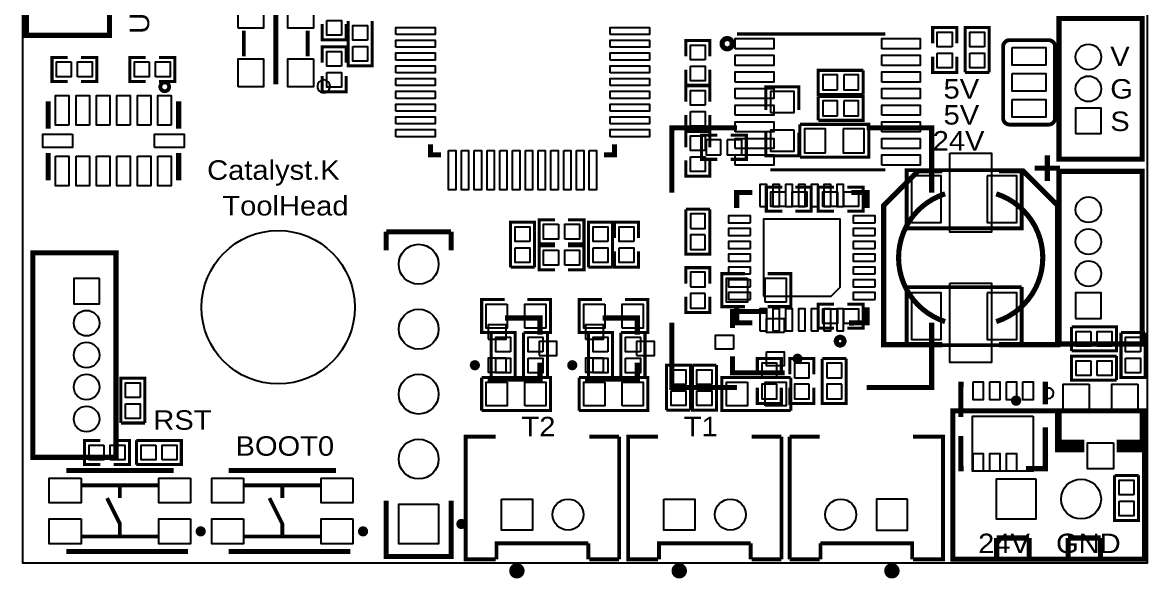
# Model space of a CAD drawing. Extents: x 0 to 44.2, y -0.6 to 47.
# Drawn here: x 0 to 44, y -0.61 to 21.14 of the extents above; entities that cross this region are included whole.
import ezdxf

# ---------------------------------------------------------------- set-up
doc = ezdxf.new("R2010")
doc.units = 0
for name, color, linetype in [('OUTLINE', 7, 'CONTINUOUS'), ('SILKSCREEN_BOTTOM', 230, 'CONTINUOUS'), ('SILKSCREEN_TOP', 7, 'CONTINUOUS'), ('SOLDERMASK_BOTTOM', 94, 'CONTINUOUS'), ('SOLDERMASK_TOP', 94, 'CONTINUOUS')]:
    doc.layers.add(name, color=color, linetype=linetype)

msp = doc.modelspace()

# ---------------------------------------------------------------- linework, layer by layer
at = {"layer": 'OUTLINE'}
msp.add_lwpolyline([(0, 47.00016), (0, 0), (44.00042, 0), (44.00042, 47.00016)], close=True, dxfattribs=at)
at = {"layer": 'SILKSCREEN_BOTTOM'}
for points, const_width in [([(40.5384, 15.79118), (43.7896, 15.79118), (43.7896, 21.29282), (40.5384, 21.29282), (40.5384, 15.79118)], 0.20066), ([(32.88284, 19.2659), (31.12516, 19.2659), (31.12516, 18.3261), (32.88284, 18.3261)], 0.11938), ([(32.88284, 19.2659), (32.88284, 18.3261)], 0.11938), ([(30.36316, 17.71904), (30.36316, 18.6182), (29.07284, 18.6182), (29.07284, 17.71904)], 0.11938), ([(31.12516, 17.3101), (31.12516, 18.2499)], 0.11938), ([(31.12516, 17.3101), (32.88284, 17.3101), (32.88284, 18.2499), (31.12516, 18.2499)], 0.11938), ([(30.4038, 17.15516), (33.0962, 17.15516), (33.0962, 15.86484), (30.4038, 15.86484)], 0.11938), ([(30.4038, 17.15516), (30.4038, 15.86484)], 0.11938), ([(27.94, 17.018), (25.4, 17.018), (25.4, 14.478)], 0.20066), ([(27.17292, 15.7861), (26.55316, 15.7861), (26.55316, 16.7259), (27.17292, 16.7259)], 0.11938), ([(27.69108, 15.7861), (28.31084, 15.7861), (28.31084, 16.7259), (27.69108, 16.7259)], 0.11938), ([(30.36316, 16.82496), (30.36316, 15.9258), (29.07284, 15.9258), (29.07284, 16.82496)], 0.11938), ([(33.02, 17.018), (35.56, 17.018), (35.56, 14.478)], 0.20066), ([(34.57956, 13.08862), (39.08044, 13.08862), (39.08044, 15.35938)], 0.14986), ([(39.08044, 15.35938), (34.57956, 15.35938), (34.57956, 13.08862)], 0.14986), ([(40.5384, 8.56234), (43.7896, 8.56234), (43.7896, 15.31366), (40.5384, 15.31366), (40.5384, 8.56234)], 0.20066), ([(28.53944, 14.48816), (27.92984, 14.48816), (27.92984, 13.87856)], 0.20066), ([(32.42056, 14.48816), (33.03016, 14.48816), (33.03016, 13.87856)], 0.20066), ([(25.9461, 13.83284), (26.8859, 13.83284)], 0.11938), ([(25.9461, 13.83284), (25.9461, 12.07516), (26.8859, 12.07516), (26.8859, 13.83284)], 0.11938), ([(3.6576, 12.1285), (0.4064, 12.1285), (0.4064, 4.1275), (3.6576, 4.1275), (3.6576, 12.1285)], 0.20066), ([(25.9461, 10.92708), (25.9461, 11.54684), (26.8859, 11.54684), (26.8859, 10.92708)], 0.11938), ([(34.57956, 8.51662), (39.08044, 8.51662), (39.08044, 10.78738)], 0.14986), ([(39.08044, 10.78738), (34.57956, 10.78738), (34.57956, 8.51662)], 0.14986), ([(25.9461, 10.40892), (25.9461, 9.78916), (26.8859, 9.78916), (26.8859, 10.40892)], 0.11938), ([(18.87728, 9.58088), (20.23872, 9.58088), (20.23872, 8.93318)], 0.20066), ([(22.68728, 9.58088), (24.04872, 9.58088), (24.04872, 8.93318)], 0.20066), ([(28.53944, 9.38784), (27.92984, 9.38784), (27.92984, 9.99744)], 0.20066), ([(32.42056, 9.27354), (32.42056, 9.38784), (33.03016, 9.38784), (33.03016, 9.99744)], 0.20066), ([(27.94, 6.858), (25.4, 6.858), (25.4, 9.398)], 0.20066), ([(35.56, 9.398), (35.56, 6.858), (33.02, 6.858)], 0.20066), ([(18.19402, 7.18312), (20.23872, 7.18312), (20.23872, 7.83082)], 0.20066), ([(22.00402, 7.18312), (24.04872, 7.18312), (24.04872, 7.83082)], 0.20066), ([(28.7401, 7.37108), (28.7401, 7.99084), (29.6799, 7.99084), (29.6799, 7.37108)], 0.11938), ([(30.9499, 7.37108), (30.9499, 7.99084), (30.0101, 7.99084), (30.0101, 7.37108)], 0.11938), ([(31.2801, 7.99084), (32.2199, 7.99084)], 0.11938), ([(31.2801, 7.99084), (31.2801, 6.23316), (32.2199, 6.23316), (32.2199, 7.99084)], 0.11938), ([(28.7401, 6.85292), (28.7401, 6.23316), (29.6799, 6.23316), (29.6799, 6.85292)], 0.11938), ([(30.9499, 6.85292), (30.9499, 6.23316), (30.0101, 6.23316), (30.0101, 6.85292)], 0.11938), ([(39.74084, 5.94614), (36.38296, 5.94614), (36.38296, 0.14732), (39.74084, 0.14732)], 0.20066), ([(39.74084, 5.94614), (43.88104, 5.94614), (43.88104, 0.14732), (39.74084, 0.14732)], 0.20066), ([(30.00502, 0.1397), (30.00502, 4.9403)], 0.14986), ([(30.00502, 4.9403), (31.17342, 4.9403)], 0.14986), ([(34.83356, 0.1397), (36.0045, 0.1397), (36.0045, 4.9403), (34.83356, 4.9403)], 0.14986), ([(38.1, 0.97282), (38.1, 0.14732)], 0.20066), ([(39.37, 0.97282), (38.1, 0.97282)], 0.20066), ([(39.37, 0.14732), (39.37, 0.97282)], 0.20066), ([(40.894, 0.97282), (40.894, 0.14732)], 0.20066), ([(42.164, 0.97282), (40.894, 0.97282)], 0.20066), ([(42.164, 0.14732), (42.164, 0.97282)], 0.20066), ([(31.20898, 0.1397), (31.20898, 0.762)], 0.14986), ([(31.20898, 0.762), (34.798, 0.762), (34.798, 0.1397)], 0.14986), ([(31.17342, 0.1397), (30.00502, 0.1397)], 0.14986)]:
    msp.add_lwpolyline(points, dxfattribs=dict(at, const_width=const_width))
for points, const_width in [([(32.131, 8.6741, 1.001118), (31.82874, 8.67156, 0.998883), (32.131, 8.6741)], 0.20066), ([(17.79016, 7.73176, 1.002457), (17.59458, 7.73176, 0.997549), (17.79016, 7.73176)], 0.20066), ([(21.60016, 7.73176, 1.002457), (21.40458, 7.73176, 0.997549), (21.60016, 7.73176)], 0.20066), ([(38.9636, 6.34746, 1.006219), (38.7604, 6.34492, 0.993819), (38.9636, 6.34746)], 0.20066), ([(34.15538, -0.30988, 0.999206), (33.85312, -0.30988, 1.000794), (34.15538, -0.30988)], 0.29972)]:
    msp.add_lwpolyline(points, format="xyb", dxfattribs=dict(at, const_width=const_width))
at = {"layer": 'SILKSCREEN_TOP'}
for points, const_width in [([(3.4036, 20.6375), (0.1524, 20.6375), (0.1524, 28.6385), (3.4036, 28.6385), (3.4036, 20.6375)], 0.20066), ([(9.906, 21.9202), (9.906, 18.7198)], 0.20066), ([(12.6619, 21.07692), (12.6619, 20.45716), (11.7221, 20.45716), (11.7221, 21.07692)], 0.11938), ([(13.6779, 21.19884), (13.6779, 19.44116), (12.7381, 19.44116), (12.7381, 21.19884)], 0.11938), ([(8.65632, 19.81962), (8.65632, 20.82038)], 0.14986), ([(11.15568, 19.81962), (11.15568, 20.82038)], 0.14986), ([(27.94, 20.6883), (33.74644, 20.6883)], 0.11938), ([(35.5981, 20.32508), (35.5981, 20.94484), (36.5379, 20.94484), (36.5379, 20.32508)], 0.11938), ([(36.8681, 19.18716), (36.8681, 20.94484), (37.8079, 20.94484), (37.8079, 19.18716)], 0.11938), ([(11.7221, 19.56308), (11.7221, 20.18284), (12.6619, 20.18284), (12.6619, 19.56308)], 0.11938), ([(25.9461, 19.81708), (25.9461, 20.43684), (26.8859, 20.43684), (26.8859, 19.81708)], 0.11938), ([(38.354, 20.193), (38.354, 17.399)], 0.1524), ([(38.608, 20.447), (40.132, 20.447)], 0.1524), ([(40.386, 20.193), (40.386, 17.399)], 0.1524), ([(1.77292, 18.8341), (1.15316, 18.8341), (1.15316, 19.7739), (1.77292, 19.7739)], 0.11938), ([(2.29108, 18.8341), (2.91084, 18.8341), (2.91084, 19.7739), (2.29108, 19.7739)], 0.11938), ([(4.82092, 19.7739), (4.20116, 19.7739), (4.20116, 18.8341), (4.82092, 18.8341)], 0.11938), ([(5.33908, 19.7739), (5.95884, 19.7739), (5.95884, 18.8341), (5.33908, 18.8341)], 0.11938), ([(35.5981, 19.80692), (35.5981, 19.18716), (36.5379, 19.18716), (36.5379, 19.80692)], 0.11938), ([(11.7221, 19.04492), (11.7221, 18.42516), (12.6619, 18.42516), (12.6619, 19.04492)], 0.11938), ([(25.9461, 19.29892), (25.9461, 18.67916), (26.8859, 18.67916), (26.8859, 19.29892)], 0.11938), ([(36.8681, 19.18716), (37.8079, 19.18716)], 0.11938), ([(25.9461, 18.03908), (25.9461, 18.65884), (26.8859, 18.65884), (26.8859, 18.03908)], 0.11938), ([(1.00584, 18.0594), (1.00584, 16.99006)], 0.20066), ([(6.10616, 18.0594), (6.10616, 16.99006)], 0.20066), ([(25.9461, 17.52092), (25.9461, 16.90116), (26.8859, 16.90116), (26.8859, 17.52092)], 0.11938), ([(38.608, 17.145), (40.132, 17.145)], 0.1524), ([(25.9461, 16.26108), (25.9461, 16.88084), (26.8859, 16.88084), (26.8859, 16.26108)], 0.11938), ([(15.95882, 16.36776), (15.95882, 15.95882), (16.36776, 15.95882)], 0.20066), ([(23.15718, 16.36776), (23.15718, 15.95882), (22.74824, 15.95882)], 0.20066), ([(1.00584, 14.9606), (1.00584, 16.02994)], 0.20066), ([(6.10616, 14.9606), (6.10616, 16.02994)], 0.20066), ([(40.08374, 14.93774), (40.08374, 15.9385)], 0.20066), ([(25.9461, 15.74292), (25.9461, 15.12316), (26.8859, 15.12316), (26.8859, 15.74292)], 0.11938), ([(29.24556, 15.3797), (33.74644, 15.3797)], 0.11938), ([(35.97402, 8.53694), (33.68294, 8.53694), (33.68294, 13.97762), (35.04438, 15.33906), (35.97402, 15.33906)], 0.20066), ([(38.19398, 8.53694), (40.48506, 8.53694), (40.48506, 13.97762), (39.12362, 15.33906), (38.19398, 15.33906)], 0.20066), ([(39.58336, 15.43812), (40.58412, 15.43812)], 0.20066), ([(29.71292, 13.7541), (29.09316, 13.7541), (29.09316, 14.6939), (29.71292, 14.6939)], 0.11938), ([(30.23108, 13.7541), (30.85084, 13.7541), (30.85084, 14.6939), (30.23108, 14.6939)], 0.11938), ([(31.74492, 14.6939), (31.12516, 14.6939), (31.12516, 13.7541), (31.74492, 13.7541)], 0.11938), ([(32.26308, 14.6939), (32.88284, 14.6939), (32.88284, 13.7541), (32.26308, 13.7541)], 0.11938), ([(19.0881, 11.56716), (19.0881, 13.32484), (20.0279, 13.32484), (20.0279, 11.56716)], 0.11938), ([(20.82292, 13.4239), (20.20316, 13.4239), (20.20316, 12.4841), (20.82292, 12.4841)], 0.11938), ([(21.34108, 13.4239), (21.96084, 13.4239), (21.96084, 12.4841), (21.34108, 12.4841)], 0.11938), ([(22.1361, 11.56716), (22.1361, 13.32484), (23.0759, 13.32484), (23.0759, 11.56716)], 0.11938), ([(23.1521, 12.70508), (23.1521, 13.32484), (24.0919, 13.32484), (24.0919, 12.70508)], 0.11938), ([(16.764, 12.95146), (14.224, 12.95146)], 0.20066), ([(14.224, 12.95146), (14.224, 12.22248)], 0.20066), ([(16.764, 12.22248), (16.764, 12.95146)], 0.20066), ([(20.82292, 12.4079), (20.20316, 12.4079), (20.20316, 11.4681), (20.82292, 11.4681)], 0.11938), ([(21.34108, 12.4079), (21.96084, 12.4079), (21.96084, 11.4681), (21.34108, 11.4681)], 0.11938), ([(23.1521, 12.18692), (23.1521, 11.56716), (24.0919, 11.56716), (24.0919, 12.18692)], 0.11938), ([(19.0881, 11.56716), (20.0279, 11.56716)], 0.11938), ([(22.1361, 11.56716), (23.0759, 11.56716)], 0.11938), ([(28.25496, 10.02284), (27.3558, 10.02284), (27.3558, 11.31316), (28.25496, 11.31316)], 0.11938), ([(29.14904, 10.02284), (30.0482, 10.02284), (30.0482, 11.31316), (29.14904, 11.31316)], 0.11938), ([(18.85696, 10.29716), (17.9578, 10.29716), (17.9578, 9.00684), (18.85696, 9.00684)], 0.11938), ([(19.75104, 10.29716), (20.6502, 10.29716), (20.6502, 9.00684), (19.75104, 9.00684)], 0.11938), ([(22.66696, 10.29716), (21.7678, 10.29716), (21.7678, 9.00684), (22.66696, 9.00684)], 0.11938), ([(23.56104, 10.29716), (24.4602, 10.29716), (24.4602, 9.00684), (23.56104, 9.00684)], 0.11938), ([(31.74492, 10.1219), (31.12516, 10.1219), (31.12516, 9.1821), (31.74492, 9.1821)], 0.11938), ([(32.26308, 10.1219), (32.88284, 10.1219), (32.88284, 9.1821), (32.26308, 9.1821)], 0.11938), ([(29.12872, 9.83488), (27.76728, 9.83488), (27.76728, 9.18718)], 0.20066), ([(41.03116, 9.2329), (41.03116, 8.2931)], 0.11938), ([(41.03116, 9.2329), (42.78884, 9.2329), (42.78884, 8.2931), (41.03116, 8.2931)], 0.11938), ([(18.3261, 7.24916), (18.3261, 9.00684), (19.2659, 9.00684), (19.2659, 7.24916)], 0.11938), ([(20.5359, 9.00684), (19.5961, 9.00684)], 0.11938), ([(20.5359, 9.00684), (20.5359, 7.24916), (19.5961, 7.24916), (19.5961, 9.00684)], 0.11938), ([(22.1361, 7.24916), (22.1361, 9.00684), (23.0759, 9.00684), (23.0759, 7.24916)], 0.11938), ([(24.3459, 9.00684), (23.4061, 9.00684)], 0.11938), ([(24.3459, 9.00684), (24.3459, 7.24916), (23.4061, 7.24916), (23.4061, 9.00684)], 0.11938), ([(43.9039, 9.00684), (42.9641, 9.00684)], 0.11938), ([(43.9039, 9.00684), (43.9039, 7.24916), (42.9641, 7.24916), (42.9641, 9.00684)], 0.11938), ([(29.81198, 7.43712), (27.76728, 7.43712), (27.76728, 8.08482)], 0.20066), ([(42.78884, 7.1501), (41.03116, 7.1501), (41.03116, 8.0899), (42.78884, 8.0899)], 0.11938), ([(42.78884, 7.1501), (42.78884, 8.0899)], 0.11938), ([(25.1841, 5.97916), (25.1841, 7.73684), (26.1239, 7.73684), (26.1239, 5.97916)], 0.11938), ([(27.1399, 7.73684), (26.2001, 7.73684)], 0.11938), ([(27.1399, 7.73684), (27.1399, 5.97916), (26.2001, 5.97916), (26.2001, 7.73684)], 0.11938), ([(3.8481, 5.47116), (3.8481, 7.22884), (4.7879, 7.22884), (4.7879, 5.47116)], 0.11938), ([(17.9578, 5.95884), (20.6502, 5.95884), (20.6502, 7.24916), (17.9578, 7.24916)], 0.11938), ([(17.9578, 5.95884), (17.9578, 7.24916)], 0.11938), ([(18.3261, 7.24916), (19.2659, 7.24916)], 0.11938), ([(21.7678, 5.95884), (24.4602, 5.95884), (24.4602, 7.24916), (21.7678, 7.24916)], 0.11938), ([(21.7678, 5.95884), (21.7678, 7.24916)], 0.11938), ([(22.1361, 7.24916), (23.0759, 7.24916)], 0.11938), ([(30.0482, 7.24916), (27.3558, 7.24916), (27.3558, 5.95884), (30.0482, 5.95884)], 0.11938), ([(30.0482, 7.24916), (30.0482, 5.95884)], 0.11938), ([(36.8046, 6.985), (36.703, 6.985), (36.703, 5.70992)], 0.20066), ([(40.005, 6.20776), (40.005, 6.985), (39.9034, 6.985)], 0.20066), ([(25.1841, 5.97916), (26.1239, 5.97916)], 0.11938), ([(40.513, 4.699), (41.402, 4.699), (41.402, 4.445), (40.513, 4.445), (40.513, 5.8928)], 0.254), ([(43.815, 4.699), (42.926, 4.699), (42.926, 4.445), (43.815, 4.445), (43.815, 5.8928)], 0.254), ([(3.8481, 5.47116), (4.7879, 5.47116)], 0.11938), ([(40.005, 5.3086), (40.005, 3.683), (39.25316, 3.683)], 0.20066), ([(3.04292, 4.7879), (2.42316, 4.7879), (2.42316, 3.8481), (3.04292, 3.8481)], 0.11938), ([(3.56108, 4.7879), (4.18084, 4.7879), (4.18084, 3.8481), (3.56108, 3.8481)], 0.11938), ([(4.45516, 4.7879), (4.45516, 3.8481)], 0.11938), ([(4.45516, 4.7879), (6.21284, 4.7879), (6.21284, 3.8481), (4.45516, 3.8481)], 0.11938), ([(18.50644, 0.1397), (17.3355, 0.1397), (17.3355, 4.9403), (18.50644, 4.9403)], 0.14986), ([(23.33498, 4.9403), (22.16658, 4.9403)], 0.14986), ([(23.33498, 0.1397), (23.33498, 4.9403)], 0.14986), ([(24.85644, 0.1397), (23.6855, 0.1397), (23.6855, 4.9403), (24.85644, 4.9403)], 0.14986), ([(29.68498, 4.9403), (28.51658, 4.9403)], 0.14986), ([(29.68498, 0.1397), (29.68498, 4.9403)], 0.14986), ([(36.8046, 3.683), (36.703, 3.683), (36.703, 4.95808)], 0.20066), ([(5.91058, 3.61696), (1.70942, 3.61696)], 0.20066), ([(12.26058, 3.61696), (8.05942, 3.61696)], 0.20066), ([(2.30886, 3.03276), (5.31114, 3.03276)], 0.14986), ([(3.81, 3.03276), (3.81, 2.53238)], 0.14986), ([(8.65886, 3.03276), (11.66114, 3.03276)], 0.14986), ([(10.16, 3.03276), (10.16, 2.53238)], 0.14986), ([(43.6499, 3.41884), (42.7101, 3.41884)], 0.11938), ([(43.6499, 3.41884), (43.6499, 1.66116), (42.7101, 1.66116), (42.7101, 3.41884)], 0.11938), ([(3.81, 1.03124), (3.81, 1.53162), (3.30962, 2.53238)], 0.14986), ([(10.16, 1.03124), (10.16, 1.53162), (9.65962, 2.53238)], 0.14986), ([(16.764, 2.43078), (16.764, 0.25146), (14.224, 0.25146), (14.224, 2.43078)], 0.20066), ([(2.30886, 1.03124), (5.31114, 1.03124)], 0.14986), ([(8.65886, 1.03124), (11.66114, 1.03124)], 0.14986), ([(6.46938, 0.44704), (1.70942, 0.44704)], 0.20066), ([(12.81938, 0.44704), (8.05942, 0.44704)], 0.20066), ([(22.13102, 0.762), (18.542, 0.762), (18.542, 0.1397)], 0.14986), ([(22.13102, 0.1397), (22.13102, 0.762)], 0.14986), ([(28.48102, 0.762), (24.892, 0.762), (24.892, 0.1397)], 0.14986), ([(28.48102, 0.1397), (28.48102, 0.762)], 0.14986), ([(22.16658, 0.1397), (23.33498, 0.1397)], 0.14986), ([(28.51658, 0.1397), (29.68498, 0.1397)], 0.14986)]:
    msp.add_lwpolyline(points, dxfattribs=dict(at, const_width=const_width))
for points, const_width in [([(27.7622, 20.30984, 1.002162), (27.36088, 20.3073, 0.997842), (27.7622, 20.30984)], 0.20066), ([(38.608, 20.447, 0.414214), (38.354, 20.193)], 0.1524), ([(40.386, 20.193, 0.414214), (40.132, 20.447)], 0.1524), ([(5.73532, 18.62074, 0.999959), (5.38988, 18.62328, 1.000041), (5.73532, 18.62074)], 0.14986), ([(38.354, 17.399, 0.414214), (38.608, 17.145)], 0.1524), ([(40.132, 17.145, 0.414214), (40.386, 17.399)], 0.1524), ([(36.08324, 9.43864, -0.727603), (36.08324, 14.43736)], 0.20066), ([(38.08476, 9.43864, 0.728195), (38.08476, 14.43736)], 0.20066), ([(30.41142, 7.98576, 1.002457), (30.21584, 7.98576, 0.997549), (30.41142, 7.98576)], 0.20066), ([(7.06882, 1.2319, 1.00101), (6.8707, 1.2319, 0.998991), (7.06882, 1.2319)], 0.20066), ([(13.41882, 1.2319, 1.00101), (13.2207, 1.2319, 0.998991), (13.41882, 1.2319)], 0.20066), ([(17.26184, 1.52146, 1), (17.06626, 1.52146, 1), (17.26184, 1.52146)], 0.20066), ([(19.48688, -0.30988, 0.999206), (19.18462, -0.30988, 1.000794), (19.48688, -0.30988)], 0.29972), ([(25.83688, -0.30988, 0.999206), (25.53462, -0.30988, 1.000794), (25.83688, -0.30988)], 0.29972)]:
    msp.add_lwpolyline(points, format="xyb", dxfattribs=dict(at, const_width=const_width))
for points in [[(12.02944, 18.64614, 1), (11.53256, 18.64386, 1)], [(40.33012, 6.63448, 1), (39.92788, 6.63352, 1)]]:
    msp.add_lwpolyline(points, format="xyb", close=True, dxfattribs=at)
at = {"layer": 'SOLDERMASK_BOTTOM'}
for points in [[(31.87954, 18.50644), (31.87954, 19.08556), (31.3055, 19.08556), (31.3055, 18.50644)], [(32.12846, 19.08556), (32.12846, 18.50644), (32.7025, 18.50644), (32.7025, 19.08556)], [(29.25318, 17.61617), (30.18282, 17.61617), (30.18282, 18.43659), (29.25318, 18.43659)], [(31.87954, 17.49044), (31.87954, 18.06956), (31.3055, 18.06956), (31.3055, 17.49044)], [(32.12846, 18.06956), (32.12846, 17.49044), (32.7025, 17.49044), (32.7025, 18.06956)], [(41.18864, 16.79194), (42.1894, 16.79194), (42.1894, 17.7927), (41.18864, 17.7927)], [(30.18282, 16.92783), (29.25318, 16.92783), (29.25318, 16.10741), (30.18282, 16.10741)], [(31.4071, 16.04518), (31.4071, 16.97482), (30.58668, 16.97482), (30.58668, 16.04518)], [(32.09417, 16.97482), (32.09417, 16.04518), (32.91459, 16.04518), (32.91459, 16.97482)], [(27.30754, 15.96644), (27.30754, 16.54556), (26.7335, 16.54556), (26.7335, 15.96644)], [(27.55646, 16.54556), (27.55646, 15.96644), (28.1305, 15.96644), (28.1305, 16.54556)], [(34.77387, 15.13459), (34.77387, 13.31341), (35.93465, 13.31341), (35.93465, 15.13459)], [(37.72535, 15.13459), (37.72535, 13.31341), (38.88613, 13.31341), (38.88613, 15.13459)], [(28.84424, 13.94333), (29.11348, 13.94333), (29.11348, 14.80439), (28.84424, 14.80439)], [(29.34462, 13.94333), (29.61386, 13.94333), (29.61386, 14.80439), (29.34462, 14.80439)], [(29.845, 13.94333), (30.11424, 13.94333), (30.11424, 14.80439), (29.845, 14.80439)], [(30.34538, 13.94333), (30.61462, 13.94333), (30.61462, 14.80439), (30.34538, 14.80439)], [(30.84576, 13.94333), (31.115, 13.94333), (31.115, 14.80439), (30.84576, 14.80439)], [(31.34614, 13.94333), (31.61538, 13.94333), (31.61538, 14.80439), (31.34614, 14.80439)], [(31.84652, 13.94333), (32.11576, 13.94333), (32.11576, 14.80439), (31.84652, 14.80439)], [(26.12644, 13.07846), (26.70556, 13.07846), (26.70556, 13.6525), (26.12644, 13.6525)], [(28.47594, 13.30452), (28.47594, 13.57376), (27.61488, 13.57376), (27.61488, 13.30452)], [(28.97886, 10.43686), (31.63062, 10.43686), (31.98114, 10.78738), (31.98114, 13.43914), (28.97886, 13.43914)], [(33.34766, 13.30452), (33.34766, 13.57376), (32.4866, 13.57376), (32.4866, 13.30452)], [(26.70556, 12.82954), (26.12644, 12.82954), (26.12644, 12.2555), (26.70556, 12.2555)], [(28.47594, 12.80414), (28.47594, 13.07338), (27.61488, 13.07338), (27.61488, 12.80414)], [(33.34766, 12.80414), (33.34766, 13.07338), (32.4866, 13.07338), (32.4866, 12.80414)], [(28.47594, 12.30376), (28.47594, 12.573), (27.61488, 12.573), (27.61488, 12.30376)], [(33.34766, 12.30376), (33.34766, 12.573), (32.4866, 12.573), (32.4866, 12.30376)], [(28.47594, 11.80338), (28.47594, 12.07262), (27.61488, 12.07262), (27.61488, 11.80338)], [(33.34766, 11.80338), (33.34766, 12.07262), (32.4866, 12.07262), (32.4866, 11.80338)], [(28.47594, 11.303), (28.47594, 11.57224), (27.61488, 11.57224), (27.61488, 11.303)], [(33.34766, 11.303), (33.34766, 11.57224), (32.4866, 11.57224), (32.4866, 11.303)], [(3.00736, 11.12774), (2.0066, 11.12774), (2.0066, 10.12698), (3.00736, 10.12698)], [(26.12644, 10.79246), (26.70556, 10.79246), (26.70556, 11.3665), (26.12644, 11.3665)], [(28.47594, 10.80262), (28.47594, 11.07186), (27.61488, 11.07186), (27.61488, 10.80262)], [(33.34766, 10.80262), (33.34766, 11.07186), (32.4866, 11.07186), (32.4866, 10.80262)], [(28.47594, 10.30224), (28.47594, 10.57148), (27.61488, 10.57148), (27.61488, 10.30224)], [(33.34766, 10.30224), (33.34766, 10.57148), (32.4866, 10.57148), (32.4866, 10.30224)], [(34.77387, 10.56259), (34.77387, 8.74141), (35.93465, 8.74141), (35.93465, 10.56259)], [(37.72535, 10.56259), (37.72535, 8.74141), (38.88613, 8.74141), (38.88613, 10.56259)], [(41.18864, 9.5631), (42.1894, 9.5631), (42.1894, 10.56386), (41.18864, 10.56386)], [(26.70556, 10.54354), (26.12644, 10.54354), (26.12644, 9.9695), (26.70556, 9.9695)], [(28.84424, 9.07161), (29.11348, 9.07161), (29.11348, 9.93267), (28.84424, 9.93267)], [(29.34462, 9.07161), (29.61386, 9.07161), (29.61386, 9.93267), (29.34462, 9.93267)], [(29.845, 9.07161), (30.11424, 9.07161), (30.11424, 9.93267), (29.845, 9.93267)], [(30.34538, 9.07161), (30.61462, 9.07161), (30.61462, 9.93267), (30.34538, 9.93267)], [(30.84576, 9.07161), (31.115, 9.07161), (31.115, 9.93267), (30.84576, 9.93267)], [(31.34614, 9.07161), (31.61538, 9.07161), (31.61538, 9.93267), (31.34614, 9.93267)], [(31.84652, 9.07161), (32.11576, 9.07161), (32.11576, 9.93267), (31.84652, 9.93267)], [(18.2118, 8.75665), (18.91284, 8.75665), (18.91284, 9.30783), (18.2118, 9.30783)], [(22.0218, 8.75665), (22.72284, 8.75665), (22.72284, 9.30783), (22.0218, 9.30783)], [(20.20316, 8.10641), (20.9042, 8.10641), (20.9042, 8.65759), (20.20316, 8.65759)], [(24.01316, 8.10641), (24.7142, 8.10641), (24.7142, 8.65759), (24.01316, 8.65759)], [(18.91284, 8.00735), (18.2118, 8.00735), (18.2118, 7.45617), (18.91284, 7.45617)], [(22.72284, 8.00735), (22.0218, 8.00735), (22.0218, 7.45617), (22.72284, 7.45617)], [(28.92044, 7.23646), (29.49956, 7.23646), (29.49956, 7.8105), (28.92044, 7.8105)], [(30.19044, 7.23646), (30.76956, 7.23646), (30.76956, 7.8105), (30.19044, 7.8105)], [(31.46044, 7.23646), (32.03956, 7.23646), (32.03956, 7.8105), (31.46044, 7.8105)], [(29.49956, 6.98754), (28.92044, 6.98754), (28.92044, 6.4135), (29.49956, 6.4135)], [(30.76956, 6.98754), (30.19044, 6.98754), (30.19044, 6.4135), (30.76956, 6.4135)], [(32.03956, 6.98754), (31.46044, 6.98754), (31.46044, 6.4135), (32.03956, 6.4135)], [(39.64178, 3.2766), (38.08222, 3.2766), (38.08222, 1.71704), (39.64178, 1.71704)], [(16.27378, 2.30124), (16.27378, 0.74168), (14.71422, 0.74168), (14.71422, 2.30124)], [(18.7325, 2.49428), (19.94154, 2.49428), (19.94154, 1.28524), (18.7325, 1.28524)], [(25.0825, 2.49428), (26.29154, 2.49428), (26.29154, 1.28524), (25.0825, 1.28524)], [(34.6075, 2.49428), (33.39846, 2.49428), (33.39846, 1.28524), (34.6075, 1.28524)]]:
    msp.add_lwpolyline(points, close=True, dxfattribs=at)
for centre, radius in [((41.68902, 19.79168), 0.50038), ((41.68902, 18.542), 0.50038), ((41.68902, 13.81252), 0.50038), ((9.99998, 9.99998), 2.99974), ((41.68902, 12.56284), 0.50038), ((15.494, 11.68146), 0.77978), ((41.68902, 11.31316), 0.50038), ((2.50698, 9.37768), 0.50038), ((15.494, 9.14146), 0.77978), ((2.50698, 8.128), 0.50038), ((2.50698, 6.87832), 0.50038), ((15.494, 6.60146), 0.77978), ((2.50698, 5.6261), 0.50038), ((15.494, 4.06146), 0.77978), ((41.402, 2.49682), 0.77978), ((21.336, 1.88976), 0.60452), ((27.686, 1.88976), 0.60452), ((32.004, 1.88976), 0.60452)]:
    msp.add_circle(centre, radius, dxfattribs=at)
at = {"layer": 'SOLDERMASK_TOP'}
for points in [[(8.43026, 20.91944), (8.43026, 22.01926), (9.43102, 22.01926), (9.43102, 20.91944)], [(11.38174, 22.02053), (11.38174, 20.92071), (10.38098, 20.92071), (10.38098, 22.02053)], [(11.90244, 21.21154), (12.48156, 21.21154), (12.48156, 20.6375), (11.90244, 20.6375)], [(13.49756, 20.44446), (12.91844, 20.44446), (12.91844, 21.0185), (13.49756, 21.0185)], [(14.59738, 20.66798), (14.59738, 20.94738), (16.13662, 20.94738), (16.13662, 20.66798)], [(22.97938, 20.66798), (22.97938, 20.94738), (24.51862, 20.94738), (24.51862, 20.66798)], [(36.35756, 20.19046), (35.77844, 20.19046), (35.77844, 20.7645), (36.35756, 20.7645)], [(37.62756, 20.19046), (37.04844, 20.19046), (37.04844, 20.7645), (37.62756, 20.7645)], [(14.59738, 20.1676), (14.59738, 20.447), (16.13662, 20.447), (16.13662, 20.1676)], [(22.97938, 20.1676), (22.97938, 20.447), (24.51862, 20.447), (24.51862, 20.1676)], [(26.70556, 19.68246), (26.12644, 19.68246), (26.12644, 20.2565), (26.70556, 20.2565)], [(27.87904, 20.10918), (27.87904, 20.50796), (29.38018, 20.50796), (29.38018, 20.10918)], [(33.60928, 20.10918), (33.60928, 20.50796), (35.11042, 20.50796), (35.11042, 20.10918)], [(12.48156, 19.42846), (11.90244, 19.42846), (11.90244, 20.0025), (12.48156, 20.0025)], [(12.91844, 20.19554), (13.49756, 20.19554), (13.49756, 19.6215), (12.91844, 19.6215)], [(14.59738, 19.66722), (14.59738, 19.94662), (16.13662, 19.94662), (16.13662, 19.66722)], [(22.97938, 19.66722), (22.97938, 19.94662), (24.51862, 19.94662), (24.51862, 19.66722)], [(27.87904, 19.45894), (27.87904, 19.85772), (29.38018, 19.85772), (29.38018, 19.45894)], [(33.60928, 19.45894), (33.60928, 19.85772), (35.11042, 19.85772), (35.11042, 19.45894)], [(35.77844, 19.94154), (36.35756, 19.94154), (36.35756, 19.3675), (35.77844, 19.3675)], [(37.04844, 19.94154), (37.62756, 19.94154), (37.62756, 19.3675), (37.04844, 19.3675)], [(38.7096, 20.1549), (40.0304, 20.1549), (40.0304, 19.4691), (38.7096, 19.4691)], [(1.90754, 19.59356), (1.90754, 19.01444), (1.3335, 19.01444), (1.3335, 19.59356)], [(2.15646, 19.01444), (2.15646, 19.59356), (2.7305, 19.59356), (2.7305, 19.01444)], [(4.95554, 19.59356), (4.95554, 19.01444), (4.3815, 19.01444), (4.3815, 19.59356)], [(5.20446, 19.01444), (5.20446, 19.59356), (5.7785, 19.59356), (5.7785, 19.01444)], [(8.43026, 18.6182), (8.43026, 19.71802), (9.43102, 19.71802), (9.43102, 18.6182)], [(11.38174, 19.71929), (11.38174, 18.61947), (10.38098, 18.61947), (10.38098, 19.71929)], [(14.59738, 19.16938), (14.59738, 19.44878), (16.13662, 19.44878), (16.13662, 19.16938)], [(22.97938, 19.16938), (22.97938, 19.44878), (24.51862, 19.44878), (24.51862, 19.16938)], [(26.12644, 19.43354), (26.70556, 19.43354), (26.70556, 18.8595), (26.12644, 18.8595)], [(11.90244, 19.17954), (12.48156, 19.17954), (12.48156, 18.6055), (11.90244, 18.6055)], [(14.59738, 18.669), (14.59738, 18.9484), (16.13662, 18.9484), (16.13662, 18.669)], [(22.97938, 18.669), (22.97938, 18.9484), (24.51862, 18.9484), (24.51862, 18.669)], [(27.87904, 18.8087), (27.87904, 19.20748), (29.38018, 19.20748), (29.38018, 18.8087)], [(33.60928, 18.8087), (33.60928, 19.20748), (35.11042, 19.20748), (35.11042, 18.8087)], [(38.7096, 19.1389), (40.0304, 19.1389), (40.0304, 18.4531), (38.7096, 18.4531)], [(27.87904, 18.15846), (27.87904, 18.55724), (29.38018, 18.55724), (29.38018, 18.15846)], [(33.60928, 18.15846), (33.60928, 18.55724), (35.11042, 18.55724), (35.11042, 18.15846)], [(1.81737, 17.11579), (1.29667, 17.11579), (1.29667, 18.27657), (1.81737, 18.27657)], [(2.61747, 17.11579), (2.09677, 17.11579), (2.09677, 18.27657), (2.61747, 18.27657)], [(3.41757, 17.11579), (2.89687, 17.11579), (2.89687, 18.27657), (3.41757, 18.27657)], [(4.21513, 17.11579), (3.69443, 17.11579), (3.69443, 18.27657), (4.21513, 18.27657)], [(5.01523, 17.11579), (4.49453, 17.11579), (4.49453, 18.27657), (5.01523, 18.27657)], [(5.81533, 17.11579), (5.29463, 17.11579), (5.29463, 18.27657), (5.81533, 18.27657)], [(14.59738, 18.16862), (14.59738, 18.44802), (16.13662, 18.44802), (16.13662, 18.16862)], [(22.97938, 18.16862), (22.97938, 18.44802), (24.51862, 18.44802), (24.51862, 18.16862)], [(26.70556, 17.90446), (26.12644, 17.90446), (26.12644, 18.4785), (26.70556, 18.4785)], [(38.7096, 18.1229), (40.0304, 18.1229), (40.0304, 17.4371), (38.7096, 17.4371)], [(14.59738, 17.66824), (14.59738, 17.94764), (16.13662, 17.94764), (16.13662, 17.66824)], [(22.97938, 17.66824), (22.97938, 17.94764), (24.51862, 17.94764), (24.51862, 17.66824)], [(26.12644, 17.65554), (26.70556, 17.65554), (26.70556, 17.0815), (26.12644, 17.0815)], [(27.87904, 17.50822), (27.87904, 17.907), (29.38018, 17.907), (29.38018, 17.50822)], [(33.60928, 17.50822), (33.60928, 17.907), (35.11042, 17.907), (35.11042, 17.50822)], [(41.18864, 16.79194), (42.1894, 16.79194), (42.1894, 17.7927), (41.18864, 17.7927)], [(14.59738, 17.16786), (14.59738, 17.44726), (16.13662, 17.44726), (16.13662, 17.16786)], [(22.97938, 17.16786), (22.97938, 17.44726), (24.51862, 17.44726), (24.51862, 17.16786)], [(27.87904, 16.85798), (27.87904, 17.25676), (29.38018, 17.25676), (29.38018, 16.85798)], [(33.60928, 16.85798), (33.60928, 17.25676), (35.11042, 17.25676), (35.11042, 16.85798)], [(1.95199, 16.77035), (1.95199, 16.24965), (0.79121, 16.24965), (0.79121, 16.77035)], [(5.15874, 16.24838), (5.15874, 16.76908), (6.31952, 16.76908), (6.31952, 16.24838)], [(14.59738, 16.66748), (14.59738, 16.94688), (16.13662, 16.94688), (16.13662, 16.66748)], [(22.97938, 16.66748), (22.97938, 16.94688), (24.51862, 16.94688), (24.51862, 16.66748)], [(26.70556, 16.12646), (26.12644, 16.12646), (26.12644, 16.7005), (26.70556, 16.7005)], [(27.87904, 16.20774), (27.87904, 16.60652), (29.38018, 16.60652), (29.38018, 16.20774)], [(33.60928, 16.20774), (33.60928, 16.60652), (35.11042, 16.60652), (35.11042, 16.20774)], [(1.29667, 15.90421), (1.81737, 15.90421), (1.81737, 14.74343), (1.29667, 14.74343)], [(2.09677, 15.90421), (2.61747, 15.90421), (2.61747, 14.74343), (2.09677, 14.74343)], [(2.89687, 15.90421), (3.41757, 15.90421), (3.41757, 14.74343), (2.89687, 14.74343)], [(3.69443, 15.90421), (4.21513, 15.90421), (4.21513, 14.74343), (3.69443, 14.74343)], [(4.49453, 15.90421), (5.01523, 15.90421), (5.01523, 14.74343), (4.49453, 14.74343)], [(5.29463, 15.90421), (5.81533, 15.90421), (5.81533, 14.74343), (5.29463, 14.74343)], [(16.66748, 16.13662), (16.94688, 16.13662), (16.94688, 14.59738), (16.66748, 14.59738)], [(17.16786, 16.13662), (17.44726, 16.13662), (17.44726, 14.59738), (17.16786, 14.59738)], [(17.66824, 16.13662), (17.94764, 16.13662), (17.94764, 14.59738), (17.66824, 14.59738)], [(18.16862, 16.13662), (18.44802, 16.13662), (18.44802, 14.59738), (18.16862, 14.59738)], [(18.669, 16.13662), (18.9484, 16.13662), (18.9484, 14.59738), (18.669, 14.59738)], [(19.16938, 16.13662), (19.44878, 16.13662), (19.44878, 14.59738), (19.16938, 14.59738)], [(19.66722, 16.13662), (19.94662, 16.13662), (19.94662, 14.59738), (19.66722, 14.59738)], [(20.1676, 16.13662), (20.447, 16.13662), (20.447, 14.59738), (20.1676, 14.59738)], [(20.66798, 16.13662), (20.94738, 16.13662), (20.94738, 14.59738), (20.66798, 14.59738)], [(21.16836, 16.13662), (21.44776, 16.13662), (21.44776, 14.59738), (21.16836, 14.59738)], [(21.66874, 16.13662), (21.94814, 16.13662), (21.94814, 14.59738), (21.66874, 14.59738)], [(22.16912, 16.13662), (22.44852, 16.13662), (22.44852, 14.59738), (22.16912, 14.59738)], [(26.12644, 15.87754), (26.70556, 15.87754), (26.70556, 15.3035), (26.12644, 15.3035)], [(27.87904, 15.5575), (27.87904, 15.95628), (29.38018, 15.95628), (29.38018, 15.5575)], [(33.60928, 15.5575), (33.60928, 15.95628), (35.11042, 15.95628), (35.11042, 15.5575)], [(36.27374, 16.03248), (37.89426, 16.03248), (37.89426, 12.93368), (36.27374, 12.93368)], [(29.84754, 14.51356), (29.84754, 13.93444), (29.2735, 13.93444), (29.2735, 14.51356)], [(30.09646, 13.93444), (30.09646, 14.51356), (30.6705, 14.51356), (30.6705, 13.93444)], [(31.87954, 14.51356), (31.87954, 13.93444), (31.3055, 13.93444), (31.3055, 14.51356)], [(32.12846, 13.93444), (32.12846, 14.51356), (32.7025, 14.51356), (32.7025, 13.93444)], [(20.95754, 13.24356), (20.95754, 12.66444), (20.3835, 12.66444), (20.3835, 13.24356)], [(21.20646, 12.66444), (21.20646, 13.24356), (21.7805, 13.24356), (21.7805, 12.66444)], [(19.84756, 12.57046), (19.26844, 12.57046), (19.26844, 13.1445), (19.84756, 13.1445)], [(22.89556, 12.57046), (22.31644, 12.57046), (22.31644, 13.1445), (22.89556, 13.1445)], [(23.91156, 12.57046), (23.33244, 12.57046), (23.33244, 13.1445), (23.91156, 13.1445)], [(19.26844, 12.32154), (19.84756, 12.32154), (19.84756, 11.7475), (19.26844, 11.7475)], [(22.31644, 12.32154), (22.89556, 12.32154), (22.89556, 11.7475), (22.31644, 11.7475)], [(23.33244, 12.32154), (23.91156, 12.32154), (23.91156, 11.7475), (23.33244, 11.7475)], [(20.95754, 12.22756), (20.95754, 11.64844), (20.3835, 11.64844), (20.3835, 12.22756)], [(21.20646, 11.64844), (21.20646, 12.22756), (21.7805, 12.22756), (21.7805, 11.64844)], [(3.00736, 11.12774), (2.0066, 11.12774), (2.0066, 10.12698), (3.00736, 10.12698)], [(28.35783, 11.13282), (28.35783, 10.20318), (27.53741, 10.20318), (27.53741, 11.13282)], [(29.0449, 10.20318), (29.0449, 11.13282), (29.86532, 11.13282), (29.86532, 10.20318)], [(36.27374, 10.94232), (37.89426, 10.94232), (37.89426, 7.84352), (36.27374, 7.84352)], [(41.18864, 9.5631), (42.1894, 9.5631), (42.1894, 10.56386), (41.18864, 10.56386)], [(18.95983, 10.11682), (18.95983, 9.18718), (18.13941, 9.18718), (18.13941, 10.11682)], [(19.6469, 9.18718), (19.6469, 10.11682), (20.46732, 10.11682), (20.46732, 9.18718)], [(22.76983, 10.11682), (22.76983, 9.18718), (21.94941, 9.18718), (21.94941, 10.11682)], [(23.4569, 9.18718), (23.4569, 10.11682), (24.27732, 10.11682), (24.27732, 9.18718)], [(31.87954, 9.94156), (31.87954, 9.36244), (31.3055, 9.36244), (31.3055, 9.94156)], [(32.12846, 9.36244), (32.12846, 9.94156), (32.7025, 9.94156), (32.7025, 9.36244)], [(29.7942, 9.01065), (29.09316, 9.01065), (29.09316, 9.56183), (29.7942, 9.56183)], [(19.08556, 8.25246), (18.50644, 8.25246), (18.50644, 8.8265), (19.08556, 8.8265)], [(20.35556, 8.25246), (19.77644, 8.25246), (19.77644, 8.8265), (20.35556, 8.8265)], [(22.89556, 8.25246), (22.31644, 8.25246), (22.31644, 8.8265), (22.89556, 8.8265)], [(24.16556, 8.25246), (23.58644, 8.25246), (23.58644, 8.8265), (24.16556, 8.8265)], [(27.80284, 8.36041), (27.1018, 8.36041), (27.1018, 8.91159), (27.80284, 8.91159)], [(41.78554, 9.05256), (41.78554, 8.47344), (41.2115, 8.47344), (41.2115, 9.05256)], [(42.03446, 8.47344), (42.03446, 9.05256), (42.6085, 9.05256), (42.6085, 8.47344)], [(43.72356, 8.25246), (43.14444, 8.25246), (43.14444, 8.8265), (43.72356, 8.8265)], [(18.50644, 8.00354), (19.08556, 8.00354), (19.08556, 7.4295), (18.50644, 7.4295)], [(19.77644, 8.00354), (20.35556, 8.00354), (20.35556, 7.4295), (19.77644, 7.4295)], [(22.31644, 8.00354), (22.89556, 8.00354), (22.89556, 7.4295), (22.31644, 7.4295)], [(23.58644, 8.00354), (24.16556, 8.00354), (24.16556, 7.4295), (23.58644, 7.4295)], [(29.09316, 8.26135), (29.7942, 8.26135), (29.7942, 7.71017), (29.09316, 7.71017)], [(43.14444, 8.00354), (43.72356, 8.00354), (43.72356, 7.4295), (43.14444, 7.4295)], [(25.94356, 6.98246), (25.36444, 6.98246), (25.36444, 7.5565), (25.94356, 7.5565)], [(26.95956, 6.98246), (26.38044, 6.98246), (26.38044, 7.5565), (26.95956, 7.5565)], [(41.78554, 7.90956), (41.78554, 7.33044), (41.2115, 7.33044), (41.2115, 7.90956)], [(42.03446, 7.33044), (42.03446, 7.90956), (42.6085, 7.90956), (42.6085, 7.33044)], [(4.60756, 6.47446), (4.02844, 6.47446), (4.02844, 7.0485), (4.60756, 7.0485)], [(18.95983, 7.06882), (18.95983, 6.13918), (18.13941, 6.13918), (18.13941, 7.06882)], [(19.6469, 6.13918), (19.6469, 7.06882), (20.46732, 7.06882), (20.46732, 6.13918)], [(22.76983, 7.06882), (22.76983, 6.13918), (21.94941, 6.13918), (21.94941, 7.06882)], [(23.4569, 6.13918), (23.4569, 7.06882), (24.27732, 7.06882), (24.27732, 6.13918)], [(28.35783, 7.06882), (28.35783, 6.13918), (27.53741, 6.13918), (27.53741, 7.06882)], [(29.0449, 6.13918), (29.0449, 7.06882), (29.86532, 7.06882), (29.86532, 6.13918)], [(37.17925, 7.08406), (37.57803, 7.08406), (37.57803, 6.38302), (37.17925, 6.38302)], [(37.82949, 7.08406), (38.22827, 7.08406), (38.22827, 6.38302), (37.82949, 6.38302)], [(38.47973, 7.08406), (38.87851, 7.08406), (38.87851, 6.38302), (38.47973, 6.38302)], [(39.12997, 7.08406), (39.52875, 7.08406), (39.52875, 6.38302), (39.12997, 6.38302)], [(25.36444, 6.73354), (25.94356, 6.73354), (25.94356, 6.1595), (25.36444, 6.1595)], [(26.38044, 6.73354), (26.95956, 6.73354), (26.95956, 6.1595), (26.38044, 6.1595)], [(41.7195, 6.985), (41.7195, 5.969), (40.7035, 5.969), (40.7035, 6.985)], [(43.6245, 6.985), (43.6245, 5.969), (42.6085, 5.969), (42.6085, 6.985)], [(4.02844, 6.22554), (4.60756, 6.22554), (4.60756, 5.6515), (4.02844, 5.6515)], [(39.52875, 5.73278), (39.52875, 3.58394), (37.15893, 3.58394), (37.15893, 5.73278)], [(3.17754, 4.60756), (3.17754, 4.02844), (2.6035, 4.02844), (2.6035, 4.60756)], [(3.42646, 4.02844), (3.42646, 4.60756), (4.0005, 4.60756), (4.0005, 4.02844)], [(5.20954, 4.60756), (5.20954, 4.02844), (4.6355, 4.02844), (4.6355, 4.60756)], [(5.45846, 4.02844), (5.45846, 4.60756), (6.0325, 4.60756), (6.0325, 4.02844)], [(42.672, 4.699), (42.672, 3.683), (41.656, 3.683), (41.656, 4.699)], [(37.57803, 3.58394), (37.17925, 3.58394), (37.17925, 4.28498), (37.57803, 4.28498)], [(38.22827, 3.58394), (37.82949, 3.58394), (37.82949, 4.28498), (38.22827, 4.28498)], [(38.87851, 3.58394), (38.47973, 3.58394), (38.47973, 4.28498), (38.87851, 4.28498)], [(2.28854, 3.31724), (2.28854, 2.34696), (1.04902, 2.34696), (1.04902, 3.31724)], [(6.57098, 3.31724), (6.57098, 2.34696), (5.33146, 2.34696), (5.33146, 3.31724)], [(8.63854, 3.31724), (8.63854, 2.34696), (7.39902, 2.34696), (7.39902, 3.31724)], [(12.92098, 3.31724), (12.92098, 2.34696), (11.68146, 2.34696), (11.68146, 3.31724)], [(39.64178, 3.2766), (38.08222, 3.2766), (38.08222, 1.71704), (39.64178, 1.71704)], [(43.46956, 2.66446), (42.89044, 2.66446), (42.89044, 3.2385), (43.46956, 3.2385)], [(16.27378, 2.30124), (16.27378, 0.74168), (14.71422, 0.74168), (14.71422, 2.30124)], [(18.7325, 2.49428), (19.94154, 2.49428), (19.94154, 1.28524), (18.7325, 1.28524)], [(25.0825, 2.49428), (26.29154, 2.49428), (26.29154, 1.28524), (25.0825, 1.28524)], [(34.6075, 2.49428), (33.39846, 2.49428), (33.39846, 1.28524), (34.6075, 1.28524)], [(42.89044, 2.41554), (43.46956, 2.41554), (43.46956, 1.8415), (42.89044, 1.8415)], [(2.28854, 1.71704), (2.28854, 0.74676), (1.04902, 0.74676), (1.04902, 1.71704)], [(6.57098, 1.71704), (6.57098, 0.74676), (5.33146, 0.74676), (5.33146, 1.71704)], [(8.63854, 1.71704), (8.63854, 0.74676), (7.39902, 0.74676), (7.39902, 1.71704)], [(12.92098, 1.71704), (12.92098, 0.74676), (11.68146, 0.74676), (11.68146, 1.71704)]]:
    msp.add_lwpolyline(points, close=True, dxfattribs=at)
for centre, radius in [((41.68902, 19.79168), 0.50038), ((41.68902, 18.542), 0.50038), ((41.68902, 13.81252), 0.50038), ((9.99998, 9.99998), 2.99974), ((41.68902, 12.56284), 0.50038), ((15.494, 11.68146), 0.77978), ((41.68902, 11.31316), 0.50038), ((2.50698, 9.37768), 0.50038), ((15.494, 9.14146), 0.77978), ((2.50698, 8.128), 0.50038), ((2.50698, 6.87832), 0.50038), ((15.494, 6.60146), 0.77978), ((2.50698, 5.6261), 0.50038), ((15.494, 4.06146), 0.77978), ((41.402, 2.49682), 0.77978), ((21.336, 1.88976), 0.60452), ((27.686, 1.88976), 0.60452), ((32.004, 1.88976), 0.60452)]:
    msp.add_circle(centre, radius, dxfattribs=at)

# ---------------------------------------------------------------- texts
at = {"layer": 'SILKSCREEN_TOP', "width": 1.116667}
msp.add_text('USB3', height=0.762, rotation=90, dxfattribs=at).set_placement((4.953, 20.69592))
for s, p in [('V', (42.545, 19.431)), ('5V', (36.02482, 18.161)), ('G', (42.545, 18.161)), ('5V', (36.02482, 17.145)), ('S', (42.545, 16.891)), ('24V', (35.5981, 16.129)), ('Catalyst.K', (7.22122, 14.986)), ('ToolHead', (7.81812, 13.589)), ('RST', (5.1181, 5.207)), ('T2', (19.51482, 4.953)), ('T1', (25.86482, 4.953)), ('BOOT0', (8.3312, 4.191)), ('24V', (37.3761, 0.381)), ('GND', (40.4241, 0.381))]:
    msp.add_text(s, height=0.762, dxfattribs=at).set_placement(p)

doc.saveas('drawing.dxf')
